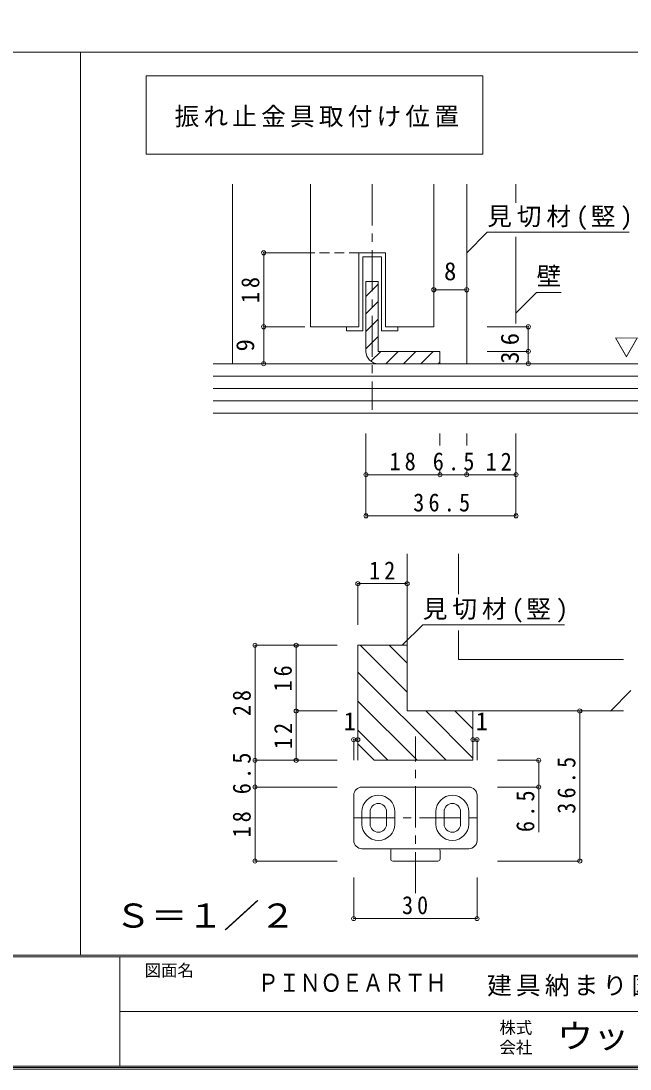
# Model space of a CAD drawing. Units: millimetres at full size, sheet at 1:10, with parts at other scales. Extents: x -2000 to 1900, y -1436 to 1392.
# Drawn here: x -170 to 571, y -1402 to -127 of the extents above; entities that cross this region are included whole.
import ezdxf
from ezdxf.enums import TextEntityAlignment as Align

# ---------------------------------------------------------------- set-up
doc = ezdxf.new("R2010")
doc.units = ezdxf.units.MM
doc.header["$LTSCALE"] = 10
doc.header["$PDMODE"] = 32
doc.header["$PDSIZE"] = 5
doc.linetypes.add('CHAIN1', pattern=[8, 5, -1, 1, -1])
doc.linetypes.add('DASHED1', pattern=[1.8, 1.2, -0.6])
for name, color, linetype, lineweight in [('0-A_文字', 7, 'Continuous', 9), ('0-B_寸法', 7, 'Continuous', 9), ('1-1_通り芯', 4, 'CHAIN1', 9), ('1-3_仕上げ', 2, 'Continuous', 9), ('1-4_枠', 3, 'Continuous', 9), ('1-5_ケーシング', 3, 'Continuous', 9), ('1-6_扉', 6, 'Continuous', 9), ('1-7_金物', 7, 'Continuous', 9), ('1-A_文字', 7, 'Continuous', 9), ('1-B_寸法', 7, 'Continuous', 9), ('1-C_ハッチ', 4, 'Continuous', 9), ('F-1_図枠', 6, 'Continuous', 9)]:
    doc.layers.add(name, color=color, linetype=linetype, lineweight=lineweight)
doc.layers.add('F-A_文字', color=7, linetype='Continuous')
doc.styles.add('ＭＳ ゴシック', font='')
doc.styles.get('ＭＳ ゴシック').set_extended_font_data('MS Gothic')

msp = doc.modelspace()

# ---------------------------------------------------------------- linework, layer by layer
at = {"layer": '0-A_文字'}
for p, q in [((-17.93, -288.72), (-17.93, -193.71)), ((-17.93, -193.71), (391.46, -193.71)), ((391.46, -193.71), (391.46, -288.72)), ((391.46, -288.72), (-17.93, -288.72))]:
    msp.add_line(p, q, dxfattribs=at)
at = {"layer": '1-1_通り芯'}
msp.add_line((256.78, -325.39), (256.78, -599.63), dxfattribs=at)
at = {"layer": '1-3_仕上げ'}
for p, q in [((431.78, -325.39), (431.78, -347.91)), ((431.78, -389.19), (431.78, -494.64)), ((63.39, -543.77), (651.07, -543.77)), ((63.39, -603.77), (651.07, -603.77)), ((299.37, -775), (299.37, -966.14)), ((361.87, -775), (361.87, -824.03)), ((361.87, -868.03), (361.87, -903.64)), ((361.87, -903.64), (562.66, -903.64)), ((299.37, -966.14), (562.66, -966.14))]:
    msp.add_line(p, q, dxfattribs=at)
at = {"layer": '1-4_枠'}
for p, q in [((86.78, -325.39), (86.78, -543.77)), ((371.78, -325.39), (371.78, -543.77))]:
    msp.add_line(p, q, dxfattribs=at)
at = {"layer": '1-4_枠', "color": 4, "linetype": 'CHAIN1'}
for p, q in [((309.37, -1187.76), (309.37, -997.25)), ((234.37, -1096.14), (384.37, -1096.14))]:
    msp.add_line(p, q, dxfattribs=at)
at = {"layer": '1-5_ケーシング'}
for p, q in [((379.37, -966.14), (299.37, -966.14)), ((379.37, -1026.14), (379.37, -966.14)), ((259.37, -1026.14), (379.37, -1026.14))]:
    msp.add_line(p, q, dxfattribs=at)
for points in [[(259.37, -1026.14), (239.37, -1006.14), (239.37, -886.14)], [(299.37, -966.14), (299.37, -886.14), (239.37, -886.14)]]:
    msp.add_lwpolyline(points, dxfattribs=at)
at = {"layer": '1-6_扉'}
for p, q in [((181.78, -325.39), (181.78, -498.77)), ((331.78, -325.39), (331.78, -498.77)), ((240.53, -408.77), (240.53, -498.77)), ((273.03, -408.77), (240.53, -408.77)), ((273.03, -408.77), (273.03, -498.77)), ((240.53, -498.77), (181.78, -498.77)), ((331.78, -498.77), (273.03, -498.77))]:
    msp.add_line(p, q, dxfattribs=at)
at = {"layer": '1-7_金物'}
for p, q in [((240.53, -498.77), (240.53, -408.77)), ((240.53, -408.77), (273.03, -408.77)), ((245.53, -503.77), (245.53, -413.77)), ((268.03, -413.77), (245.53, -413.77)), ((268.03, -413.77), (268.03, -503.77)), ((273.03, -408.77), (273.03, -498.77)), ((225.53, -498.77), (240.53, -498.77)), ((225.53, -503.77), (225.53, -498.77)), ((245.53, -503.77), (225.53, -503.77)), ((268.03, -503.77), (288.03, -503.77)), ((273.03, -498.77), (288.03, -498.77)), ((288.03, -498.77), (288.03, -503.77)), ((234.37, -1123.64), (234.37, -1068.64)), ((374.37, -1058.64), (244.37, -1058.64)), ((384.37, -1068.64), (384.37, -1123.64)), ((244.37, -1088.64), (244.37, -1103.64)), ((254.37, -1088.64), (254.37, -1103.64)), ((274.37, -1103.64), (274.37, -1088.64)), ((284.37, -1088.64), (284.37, -1103.64)), ((334.37, -1103.64), (334.37, -1088.64)), ((344.37, -1088.64), (344.37, -1103.64)), ((364.37, -1103.64), (364.37, -1088.64)), ((374.37, -1103.64), (374.37, -1088.64)), ((374.37, -1133.64), (244.37, -1133.64)), ((279.37, -1136.14), (279.37, -1146.14)), ((339.37, -1136.14), (339.37, -1146.14)), ((336.87, -1148.64), (281.87, -1148.64))]:
    msp.add_line(p, q, dxfattribs=at)
at = {"layer": '1-7_金物', "color": 3}
for p, q in [((264.28, -443.77), (249.28, -443.77)), ((249.28, -528.77), (249.28, -443.77)), ((264.28, -443.77), (264.28, -528.77)), ((339.28, -528.77), (264.28, -528.77)), ((339.28, -528.77), (339.28, -543.77)), ((264.28, -543.77), (339.28, -543.77))]:
    msp.add_line(p, q, dxfattribs=at)
msp.add_arc((264.28, -528.77), 15, 180, 270, dxfattribs=at)
at = {"layer": '1-7_金物'}
for centre, radius, start, end in [((244.37, -1068.64), 10, 90, 180), ((264.37, -1088.64), 20, 0, 180), ((354.37, -1088.64), 20, 0, 180), ((374.37, -1068.64), 10, 0, 90), ((264.37, -1088.64), 10, 0, 180), ((354.37, -1088.64), 10, 0, 180), ((264.37, -1103.64), 20, 180, 0), ((264.37, -1103.64), 10, 180, 0), ((354.37, -1103.64), 20, 180, 0), ((354.37, -1103.64), 10, 180, 0), ((244.37, -1123.64), 10, 180, 270), ((281.87, -1136.14), 2.5, 90, 180), ((336.87, -1136.14), 2.5, 0, 90), ((374.37, -1123.64), 10, 270, 0), ((281.87, -1146.14), 2.5, 180, 270), ((336.87, -1146.14), 2.5, 270, 0)]:
    msp.add_arc(centre, radius, start, end, dxfattribs=at)
at = {"layer": '1-A_文字'}
for p, q in [((396.78, -383.66), (371.78, -408.66)), ((396.78, -383.66), (569.28, -383.66)), ((456.78, -457.22), (431.78, -482.22)), ((456.78, -457.22), (486.78, -457.22)), ((318.39, -861.14), (293.39, -886.14)), ((318.39, -861.14), (490.89, -861.14)), ((571.59, -941.32), (546.59, -966.32))]:
    msp.add_line(p, q, dxfattribs=at)
at = {"layer": '1-B_寸法', "color": 4}
for p, q in [((124.87, -498.77), (124.87, -408.77)), ((124.87, -408.77), (174.87, -408.77)), ((371.78, -453.77), (331.78, -453.77)), ((124.87, -543.77), (124.87, -498.77)), ((124.87, -498.77), (174.87, -498.77)), ((446.78, -498.77), (396.78, -498.77)), ((446.78, -528.77), (446.78, -498.77)), ((446.78, -528.77), (396.78, -528.77)), ((446.78, -543.77), (446.78, -528.77)), ((124.87, -543.77), (174.87, -543.77)), ((446.78, -543.77), (396.78, -543.77)), ((249.28, -728.77), (249.28, -628.77)), ((339.28, -643.13), (339.28, -628.77)), ((371.78, -643.13), (371.78, -628.77)), ((431.78, -728.77), (431.78, -628.77)), ((339.28, -678.77), (339.28, -671.94)), ((371.78, -678.77), (371.78, -671.94)), ((249.28, -678.77), (339.28, -678.77)), ((339.28, -678.77), (371.78, -678.77)), ((371.78, -678.77), (431.78, -678.77)), ((431.78, -728.77), (249.28, -728.77)), ((239.37, -811.14), (299.37, -811.14)), ((239.37, -811.14), (239.37, -861.14)), ((299.37, -811.14), (299.37, -861.14)), ((114.37, -886.14), (114.37, -1026.14)), ((114.37, -886.14), (214.37, -886.14)), ((164.37, -886.14), (164.37, -966.14)), ((164.37, -966.14), (214.37, -966.14)), ((164.37, -966.14), (164.37, -1026.14)), ((509.37, -966.14), (409.37, -966.14)), ((509.37, -966.14), (509.37, -1148.64)), ((234.37, -1001.14), (239.37, -1001.14)), ((234.37, -1001.14), (234.37, -1026.14)), ((239.37, -1001.14), (239.37, -1026.14)), ((379.37, -1001.14), (384.37, -1001.14)), ((379.37, -1001.14), (379.37, -1026.14)), ((384.37, -1001.14), (384.37, -1026.14)), ((114.37, -1026.14), (214.37, -1026.14)), ((114.37, -1026.14), (114.37, -1058.64)), ((459.37, -1026.14), (409.37, -1026.14)), ((459.37, -1026.14), (459.37, -1113.41)), ((114.37, -1058.64), (214.37, -1058.64)), ((114.37, -1058.64), (114.37, -1148.64)), ((459.37, -1058.64), (409.37, -1058.64)), ((114.37, -1148.64), (214.37, -1148.64)), ((509.37, -1148.64), (409.37, -1148.64)), ((234.37, -1218.64), (234.37, -1168.64)), ((384.37, -1218.64), (384.37, -1168.64)), ((234.37, -1218.64), (384.37, -1218.64))]:
    msp.add_line(p, q, dxfattribs=at)
at = {"layer": '1-B_寸法', "color": 4, "linetype": 'DASHED1'}
msp.add_line((174.87, -408.77), (240.53, -408.77), dxfattribs=at)
at = {"layer": '1-B_寸法'}
for p in [(124.87, -408.77), (331.78, -453.77), (371.78, -453.77), (124.87, -498.77), (446.78, -498.77), (446.78, -528.77), (124.87, -543.77), (446.78, -543.77), (249.28, -678.77), (339.28, -678.77), (371.78, -678.77), (431.78, -678.77), (249.28, -728.77), (431.78, -728.77), (239.37, -811.14), (299.37, -811.14), (114.37, -886.14), (164.37, -886.14), (164.37, -966.14), (509.37, -966.14), (234.37, -1001.14), (239.37, -1001.14), (379.37, -1001.14), (384.37, -1001.14), (114.37, -1026.14), (164.37, -1026.14), (459.37, -1026.14), (114.37, -1058.64), (459.37, -1058.64), (114.37, -1148.64), (509.37, -1148.64), (234.37, -1218.64), (384.37, -1218.64)]:
    msp.add_point(p, dxfattribs=at)
at = {"layer": '1-C_ハッチ'}
for p, q in [((249.28, -461.99), (264.28, -446.99)), ((249.28, -483.21), (264.28, -468.21)), ((249.28, -504.42), (264.28, -489.42)), ((249.28, -525.63), (264.28, -510.63)), ((255.32, -540.8), (267.36, -528.77)), ((273.57, -543.77), (288.57, -528.77)), ((294.79, -543.77), (309.79, -528.77)), ((316, -543.77), (331, -528.77)), ((337.21, -543.77), (339.28, -541.7)), ((299.37, -943.4), (242.12, -886.14)), ((299.37, -908.04), (277.47, -886.14)), ((346.76, -1026.14), (239.37, -918.75)), ((311.41, -1026.14), (239.37, -954.11)), ((379.37, -1023.4), (322.12, -966.14)), ((379.37, -988.04), (357.47, -966.14)), ((276.05, -1026.14), (239.37, -989.47))]:
    msp.add_line(p, q, dxfattribs=at)
at = {"layer": '1-C_ハッチ', "color": 7}
for p, q in [((63.39, -558.77), (651.07, -558.77)), ((63.39, -573.77), (651.07, -573.77)), ((63.39, -588.77), (651.07, -588.77))]:
    msp.add_line(p, q, dxfattribs=at)
at = {"layer": 'F-1_図枠'}
for p, q in [((-2000, -164.67), (747.8, -164.67)), ((-98.15, -164.67), (-98.15, -1263.03)), ((1900, -1263.33), (-2000, -1263.33)), ((1900, -1265), (-2000, -1265)), ((-50, -1265), (-50, -1398.33)), ((-50, -1331.67), (1896.67, -1331.67)), ((1900, -1398.33), (-2000, -1398.33)), ((1900, -1400), (-2000, -1400))]:
    msp.add_line(p, q, dxfattribs=at)
msp.add_lwpolyline([(1900, 1391.67), (1900, -1401.67), (-2000, -1401.67)], dxfattribs=at)

# ---------------------------------------------------------------- texts
at = {"layer": '0-A_文字', "style": 'ＭＳ ゴシック', "width": 1.1}
msp.add_text('Ｓ＝１／２', height=29.33, dxfattribs=at).set_placement((-56.12, -1238.47), align=Align.BOTTOM_LEFT)
at = {"layer": '0-A_文字', "insert": (16.46, -256.22), "char_height": 21.99, "attachment_point": 7, "style": 'ＭＳ ゴシック'}
msp.add_mtext('\\T1.17;振れ止金具取付け位置', dxfattribs=at)
at = {"layer": '0-B_寸法', "style": 'ＭＳ ゴシック', "width": 0.85}
msp.add_text('ＰＩＮＯＥＡＲＴＨ', height=21.99, dxfattribs=at).set_placement((117.74, -1314.3), align=Align.BOTTOM_LEFT)
at = {"layer": '1-A_文字', "style": 'ＭＳ ゴシック'}
msp.add_text('壁', height=21.99, dxfattribs=at).set_placement((456.78, -454.72), align=Align.BOTTOM_LEFT)
at = {"layer": '1-A_文字', "char_height": 21.99, "attachment_point": 7, "style": 'ＭＳ ゴシック'}
for s, insert in [('\\T1.2;見切材(竪)', (396.78, -381.16)), ('\\T1.17;▽ＦＬ', (551.13, -536.27)), ('\\T1.2;見切材(竪)', (318.39, -858.64))]:
    msp.add_mtext(s, dxfattribs=dict(at, insert=insert))
at = {"layer": '1-B_寸法', "style": 'ＭＳ ゴシック'}
for s, p in [('8', (344.28, -448.77)), ('1', (222.14, -996.14)), ('1', (382.67, -996.14))]:
    msp.add_text(s, height=21.99, dxfattribs=at).set_placement(p, align=Align.BOTTOM_LEFT)
for s, p in [('6', (441.78, -521.27)), ('9', (119.87, -528.77)), ('3', (441.78, -543.77))]:
    msp.add_text(s, height=21.99, rotation=90, dxfattribs=at).set_placement(p, align=Align.BOTTOM_LEFT)
at = {"layer": '1-B_寸法', "char_height": 21.99, "attachment_point": 7, "rotation": 90, "style": 'ＭＳ ゴシック'}
for s, insert in [('\\T1.36;\\W0.9;18', (119.87, -470.02)), ('\\T1.36;\\W0.9;16', (159.37, -942.39)), ('\\T1.36;\\W0.9;28', (109.37, -972.39)), ('\\T1.36;\\W0.9;12', (159.37, -1012.39)), ('\\T1.38;\\W0.9;6.5', (109.37, -1067.39)), ('\\T1.38;\\W0.9;36.5', (504.37, -1091.14)), ('\\T1.38;\\W0.9;6.5', (454.37, -1113.41)), ('\\T1.36;\\W0.9;18', (109.37, -1119.89))]:
    msp.add_mtext(s, dxfattribs=dict(at, insert=insert))
at = {"layer": '1-B_寸法', "char_height": 21.99, "attachment_point": 7, "style": 'ＭＳ ゴシック'}
for s, insert in [('\\T1.36;\\W0.9;18', (278.03, -673.77)), ('\\T1.38;\\W0.9;6.5', (330.56, -673.77)), ('\\T1.36;\\W0.9;12', (394.9, -673.77)), ('\\T1.38;\\W0.9;36.5', (306.78, -723.77)), ('\\T1.36;\\W0.9;12', (253.12, -806.14)), ('\\T1.36;\\W0.9;30', (293.12, -1213.64))]:
    msp.add_mtext(s, dxfattribs=dict(at, insert=insert))
at = {"layer": 'F-1_図枠', "color": 7, "insert": (396.67, -1313.33), "char_height": 21.99, "attachment_point": 7, "style": 'ＭＳ ゴシック'}
msp.add_mtext('\\T1.17;建具納まり図', dxfattribs=at)
at = {"layer": 'F-A_文字', "style": 'ＭＳ ゴシック'}
for s, p in [('図面名', (-20, -1293.33)), ('株式', (411.67, -1363)), ('会社', (411.67, -1387))]:
    msp.add_text(s, height=14.66, dxfattribs=at).set_placement(p, align=Align.BOTTOM_LEFT)
at = {"layer": 'F-A_文字', "style": 'ＭＳ ゴシック', "width": 1.1}
msp.add_text('ウッドワン・・・', height=29.33, dxfattribs=at).set_placement((481.67, -1385), align=Align.BOTTOM_LEFT)

doc.saveas('drawing.dxf')
